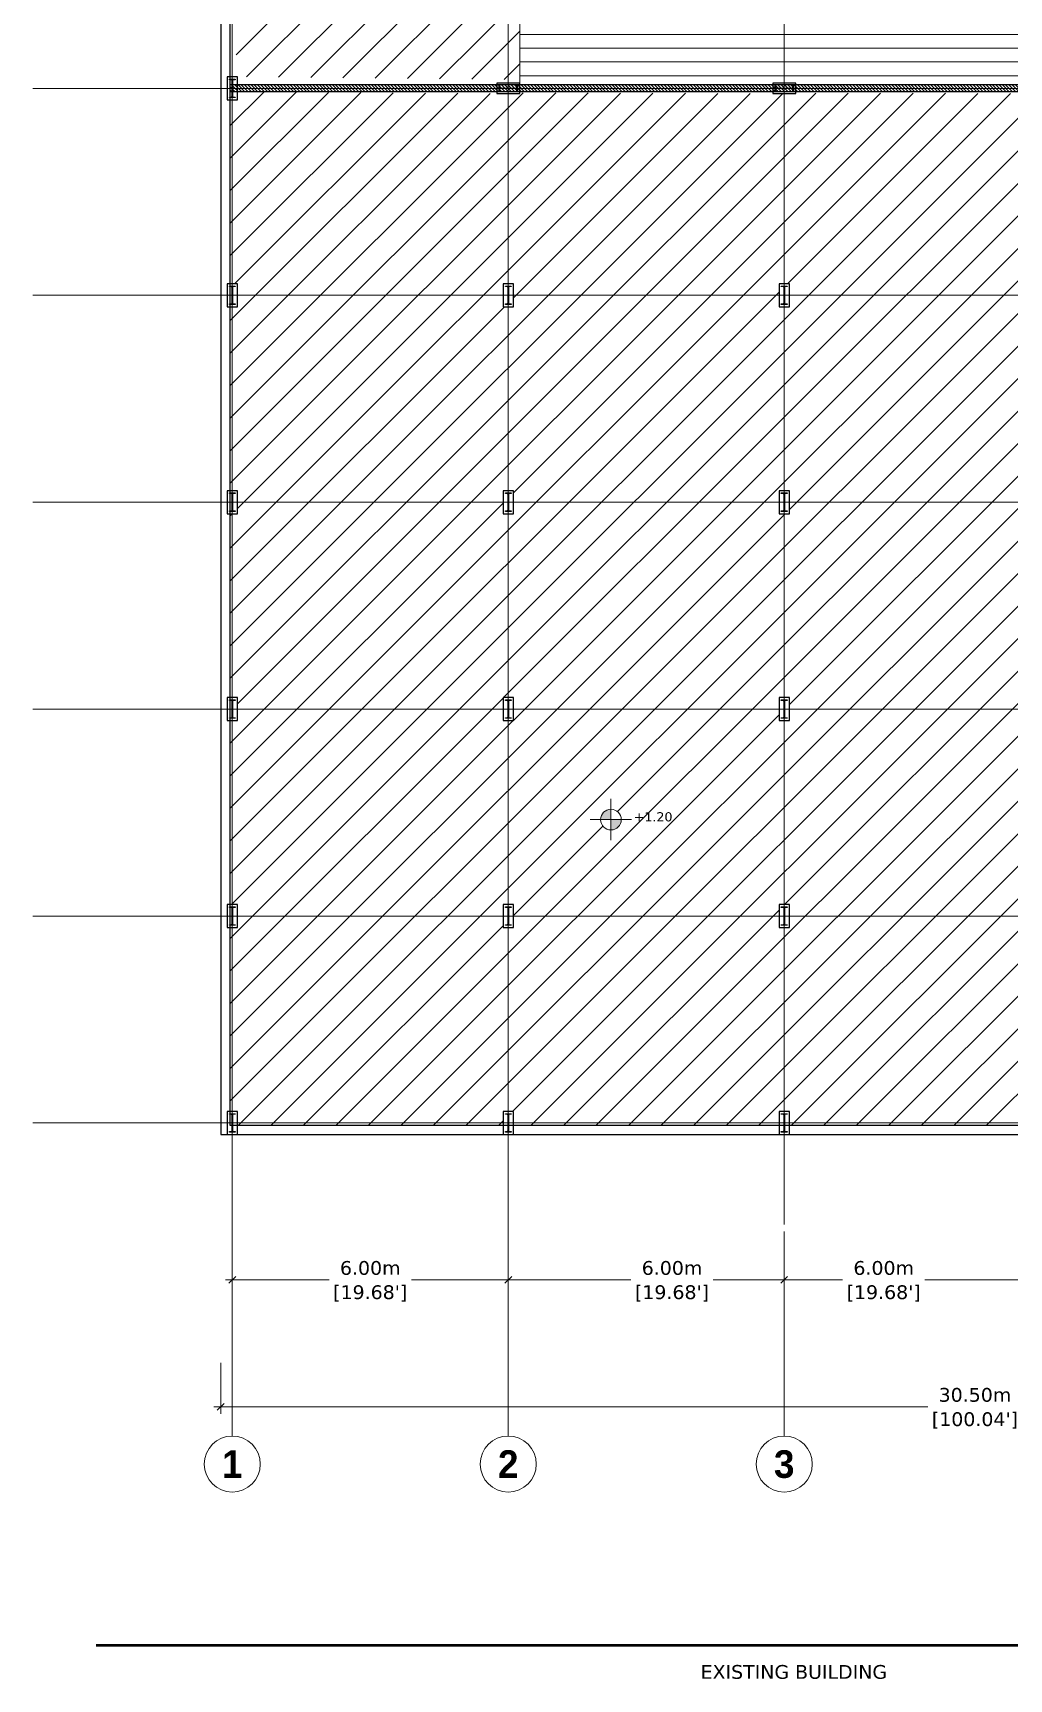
# Model space of a CAD drawing. Header units: metres. Extents: x 587 to 1372, y 780 to 1385.
# Drawn here: x 1321.63 to 1342.86, y 863.63 to 899.43 of the extents above; entities that cross this region are included whole.
import ezdxf
from ezdxf.enums import TextEntityAlignment as Align

# ---------------------------------------------------------------- set-up
doc = ezdxf.new("R2010")
doc.units = ezdxf.units.M
doc.linetypes.add('CONTINOUS', pattern=[0])
doc.layers.get('DEFPOINTS').update_dxf_attribs({"lineweight": 5})
for name, color, linetype, lineweight in [('A-FLOOR', 62, 'Continuous', 30), ('A-TEXT', 3, 'CONTINOUS', 9), ('A-WALLS', 1, 'Continuous', 25), ('A-WALLS HATCH', 142, 'Continuous', 5), ('A-WALLS VIEW', 6, 'Continuous', 5), ('E-0 ELEVATION_SECTION', 2, 'Continuous', 50), ('ST-GRID DIMS', 7, 'Continuous', 5), ('ST-GRID SYMBOLS', 202, 'Continuous', 5)]:
    doc.layers.add(name, color=color, linetype=linetype, lineweight=lineweight)
doc.layers.add('SP_BUILDINGS_NEW_HATCH', color=9, linetype='Continuous', lineweight=13, true_color=0x808080, transparency=0.5)
doc.layers.add('ST-COLUMNS', color=2, linetype='Continuous')
doc.layers.add('ST-STRUCTURE GRID', color=7, linetype='Continuous', lineweight=5, true_color=0x969696)
doc.styles.add('details dims', font='verdana.ttf', dxfattribs={"height": 0.125})
doc.styles.add('mg-arial-anno in S dims', font='verdana.ttf', dxfattribs={"height": 0.3})
doc.styles.add('SITE DIM TXT', font='verdana.ttf', dxfattribs={"height": 1.25})
doc.styles.add('STRUCTURE TEXT', font='GOTHICB.TTF', dxfattribs={"height": 0.125})
doc.dimstyles.new('MGC Dims SMALL', dxfattribs={"dimtxt": 0.3, "dimasz": 0.15, "dimexe": 0.15, "dimexo": 0.15, "dimgap": 0, "dimtad": 0, "dimzin": 0, "dimdsep": 46, "dimtxsty": 'mg-arial-anno in S dims', "dimblk": 'OBLIQUE', "dimcen": 0.15, "dimdle": 0.15, "dimclrd": 256, "dimclre": 256, "dimclrt": 256, "dimadec": 0, "dimazin": 0, "dimtfac": 1, "dimtofl": 0, "dimtmove": 2, "dimatfit": 2, "dimldrblk": 'OPEN90', "dimfxl": 1, "dimtolj": 1, "dimtzin": 0, "dimlwd": -1, "dimlwe": -1, "dimarcsym": 0})

# ---------------------------------------------------------------- blocks, each defined once
blk = doc.blocks.new('_Oblique')
at = {"color": 0, "linetype": 'ByBlock', "lineweight": -2}
blk.add_line((-0.5, -0.5), (0.5, 0.5), dxfattribs=at)
blk = doc.blocks.new('*D163')
at = {"layer": 'DEFPOINTS', "color": 0, "transparency": 16777216}
for p in [(1337.967, 873.366), (1343.967, 873.366), (1337.967, 872.314)]:
    blk.add_point(p, dxfattribs=at)
at = {"layer": 'ST-GRID DIMS', "transparency": 16777216}
for p, q in [((1337.967, 873.216), (1337.967, 872.164)), ((1343.967, 873.216), (1343.967, 872.164)), ((1337.817, 872.314), (1339.236, 872.314)), ((1344.117, 872.314), (1341.025, 872.314))]:
    blk.add_line(p, q, dxfattribs=at)
at = {"layer": 'ST-GRID DIMS', "transparency": 16777216, "xscale": 0.15, "yscale": 0.15, "zscale": 0.15, "rotation": 180}
blk.add_blockref('_Oblique', (1337.967, 872.314), dxfattribs=at)
at = {"layer": 'ST-GRID DIMS', "transparency": 16777216, "xscale": 0.15, "yscale": 0.15, "zscale": 0.15}
blk.add_blockref('_Oblique', (1343.967, 872.314), dxfattribs=at)
at = {"layer": 'ST-GRID DIMS', "transparency": 16777216, "char_height": 0.3, "attachment_point": 5, "style": 'mg-arial-anno in S dims'}
for s, insert in [('\\A1;6.00m', (1340.13, 872.57)), ("\\A1;[19.68']", (1340.13, 872.018))]:
    blk.add_mtext(s, dxfattribs=dict(at, insert=insert))
blk = doc.blocks.new('_Open90')
at = {"color": 0, "linetype": 'ByBlock', "lineweight": -2}
for p, q in [((0, 0), (-1, 0)), ((-0.5, 0.5), (0, 0)), ((0, 0), (-0.5, -0.5))]:
    blk.add_line(p, q, dxfattribs=at)
blk = doc.blocks.new('*D164')
at = {"layer": 'DEFPOINTS', "color": 0, "transparency": 16777216}
for p in [(1331.967, 873.366), (1337.967, 873.366), (1331.967, 872.314)]:
    blk.add_point(p, dxfattribs=at)
at = {"layer": 'ST-GRID DIMS', "transparency": 16777216}
for p, q in [((1331.967, 873.216), (1331.967, 872.164)), ((1337.967, 873.216), (1337.967, 872.164)), ((1331.817, 872.314), (1334.633, 872.314)), ((1338.117, 872.314), (1336.422, 872.314))]:
    blk.add_line(p, q, dxfattribs=at)
at = {"layer": 'ST-GRID DIMS', "transparency": 16777216, "xscale": 0.15, "yscale": 0.15, "zscale": 0.15, "rotation": 180}
blk.add_blockref('_Oblique', (1331.967, 872.314), dxfattribs=at)
at = {"layer": 'ST-GRID DIMS', "transparency": 16777216, "xscale": 0.15, "yscale": 0.15, "zscale": 0.15}
blk.add_blockref('_Oblique', (1337.967, 872.314), dxfattribs=at)
at = {"layer": 'ST-GRID DIMS', "transparency": 16777216, "char_height": 0.3, "attachment_point": 5, "style": 'mg-arial-anno in S dims'}
for s, insert in [('\\A1;6.00m', (1335.528, 872.57)), ("\\A1;[19.68']", (1335.528, 872.018))]:
    blk.add_mtext(s, dxfattribs=dict(at, insert=insert))
blk = doc.blocks.new('*D165')
at = {"layer": 'DEFPOINTS', "color": 0, "transparency": 16777216}
for p in [(1325.967, 873.366), (1331.967, 873.366), (1325.967, 872.314)]:
    blk.add_point(p, dxfattribs=at)
at = {"layer": 'ST-GRID DIMS', "transparency": 16777216}
for p, q in [((1325.967, 873.216), (1325.967, 872.164)), ((1331.967, 873.216), (1331.967, 872.164)), ((1325.817, 872.314), (1328.073, 872.314)), ((1332.117, 872.314), (1329.861, 872.314))]:
    blk.add_line(p, q, dxfattribs=at)
at = {"layer": 'ST-GRID DIMS', "transparency": 16777216, "xscale": 0.15, "yscale": 0.15, "zscale": 0.15, "rotation": 180}
blk.add_blockref('_Oblique', (1325.967, 872.314), dxfattribs=at)
at = {"layer": 'ST-GRID DIMS', "transparency": 16777216, "xscale": 0.15, "yscale": 0.15, "zscale": 0.15}
blk.add_blockref('_Oblique', (1331.967, 872.314), dxfattribs=at)
at = {"layer": 'ST-GRID DIMS', "transparency": 16777216, "char_height": 0.3, "attachment_point": 5, "style": 'mg-arial-anno in S dims'}
for s, insert in [('\\A1;6.00m', (1328.967, 872.57)), ("\\A1;[19.68']", (1328.967, 872.018))]:
    blk.add_mtext(s, dxfattribs=dict(at, insert=insert))
blk = doc.blocks.new('*D134')
at = {"layer": 'DEFPOINTS', "color": 0, "transparency": 16777216}
for p in [(1325.717, 870.658), (1356.217, 870.658), (1325.717, 869.553)]:
    blk.add_point(p, dxfattribs=at)
at = {"layer": 'ST-GRID DIMS', "transparency": 16777216}
for p, q in [((1325.717, 870.508), (1325.717, 869.403)), ((1356.217, 870.508), (1356.217, 869.403)), ((1325.567, 869.553), (1341.089, 869.553)), ((1356.367, 869.553), (1343.14, 869.553))]:
    blk.add_line(p, q, dxfattribs=at)
at = {"layer": 'ST-GRID DIMS', "transparency": 16777216, "xscale": 0.15, "yscale": 0.15, "zscale": 0.15, "rotation": 180}
blk.add_blockref('_Oblique', (1325.717, 869.553), dxfattribs=at)
at = {"layer": 'ST-GRID DIMS', "transparency": 16777216, "xscale": 0.15, "yscale": 0.15, "zscale": 0.15}
blk.add_blockref('_Oblique', (1356.217, 869.553), dxfattribs=at)
at = {"layer": 'ST-GRID DIMS', "transparency": 16777216, "char_height": 0.3, "attachment_point": 5, "style": 'mg-arial-anno in S dims'}
for s, insert in [('\\A1;30.50m', (1342.114, 869.81)), ("\\A1;[100.04']", (1342.114, 869.257))]:
    blk.add_mtext(s, dxfattribs=dict(at, insert=insert))
blk = doc.blocks.new('*U183')
at = {"ltscale": 0.05}
blk.add_line((0, 12), (0, 99.57), dxfattribs=at)
blk.add_circle((0, 0), 12, dxfattribs=at)
at = {"ltscale": 0.05, "style": 'STRUCTURE TEXT'}
blk.add_attdef('GRID_NO', text='', height=15, dxfattribs=at).set_placement((0, 0), align=Align.MIDDLE)

msp = doc.modelspace()

# ---------------------------------------------------------------- hatches: boundary and pattern name
at = {"layer": 'A-TEXT', "transparency": 33554559}
h = msp.add_hatch(color=256, dxfattribs=at)
h.dxf.hatch_style = 1
h.paths.add_polyline_path([(1334.2, 882.548, 0.414214), (1333.975, 882.323), (1334.2, 882.323)])
h.paths.add_polyline_path([(1334.425, 882.323), (1334.2, 882.323), (1334.2, 882.098, 0.414214)])
at = {"layer": 'A-WALLS HATCH', "transparency": 33554687}
h = msp.add_hatch(dxfattribs=at)
h.set_pattern_fill('_USER', color=256, scale=0.05, angle=315, pattern_type=0)
h.set_pattern_definition([(315, (90.981867, 0), (0.035355339, 0.035355339), [])])
h.paths.add_polyline_path([(1356.217, 898.301), (1325.917, 898.301), (1325.917, 898.151), (1356.217, 898.151)])
at = {"layer": 'SP_BUILDINGS_NEW_HATCH', "transparency": 33554559}
h = msp.add_hatch(dxfattribs=at)
h.set_pattern_fill('_USER', color=256, scale=0.5, angle=45, pattern_type=0)
h.set_pattern_definition([(45, (0, 0), (-0.35355339, 0.35355339), [])])
h.paths.add_polyline_path([(1343.854, 879.976), (1343.854, 880.476), (1343.863, 884.476), (1343.854, 884.476), (1343.854, 884.976), (1343.866, 888.976), (1343.854, 888.976), (1343.854, 889.476), (1343.871, 893.476), (1343.854, 893.476), (1343.854, 893.976), (1343.89, 898.113), (1343.717, 898.113), (1338.217, 898.125), (1338.217, 898.113), (1337.717, 898.113), (1332.217, 898.131), (1332.217, 898.114), (1331.717, 898.114), (1326.079, 898.15), (1326.079, 897.976), (1325.917, 897.976), (1325.917, 893.976), (1326.079, 893.976), (1326.079, 893.476), (1325.917, 893.476), (1325.917, 889.476), (1326.079, 889.476), (1326.079, 888.976), (1325.917, 888.976), (1325.917, 884.976), (1326.079, 884.976), (1326.079, 884.476), (1325.917, 884.476), (1325.917, 882.088), (1325.917, 880.476), (1326.079, 880.476), (1326.079, 879.976), (1325.917, 879.976), (1325.917, 875.976), (1326.079, 875.976), (1326.079, 875.676), (1331.854, 875.676), (1331.854, 875.976), (1332.079, 875.976), (1332.079, 875.676), (1337.854, 875.676), (1337.854, 875.976), (1338.079, 875.976), (1338.079, 875.676), (1343.854, 875.676), (1343.854, 875.976), (1343.861, 879.976)])
h.paths.add_polyline_path([(1333.975, 882.323, -1), (1334.425, 882.323, -1)], flags=16)
h.paths.add_polyline_path([(1332.079, 879.976), (1331.854, 879.976), (1331.854, 880.476), (1332.079, 880.476)], flags=16)
h.paths.add_polyline_path([(1337.854, 879.976), (1337.854, 880.476), (1338.079, 880.476), (1338.079, 879.976)], flags=16)
h.paths.add_polyline_path([(1332.029, 880.026), (1331.904, 880.026), (1331.904, 880.038), (1331.942, 880.038, 0.414214), (1331.963, 880.059), (1331.963, 880.393, 0.420805), (1331.942, 880.414), (1331.904, 880.414), (1331.904, 880.426), (1332.029, 880.426), (1332.029, 880.414), (1331.991, 880.414, 0.414214), (1331.97, 880.393), (1331.97, 880.059, 0.414214), (1331.991, 880.038), (1332.029, 880.038)], flags=0)
h.paths.add_polyline_path([(1337.904, 880.026), (1337.904, 880.038), (1337.942, 880.038, 0.414214), (1337.963, 880.059), (1337.963, 880.393, 0.420805), (1337.942, 880.414), (1337.904, 880.414), (1337.904, 880.426), (1338.029, 880.426), (1338.029, 880.414), (1337.991, 880.414, 0.414214), (1337.97, 880.393), (1337.97, 880.059, 0.414214), (1337.991, 880.038), (1338.029, 880.038), (1338.029, 880.026)], flags=0)
h.paths.add_polyline_path([(1332.079, 884.476), (1331.854, 884.476), (1331.854, 884.976), (1332.079, 884.976)], flags=16)
h.paths.add_polyline_path([(1337.854, 884.476), (1337.854, 884.976), (1338.079, 884.976), (1338.079, 884.476)], flags=16)
h.paths.add_polyline_path([(1332.029, 884.526), (1331.904, 884.526), (1331.904, 884.538), (1331.942, 884.538, 0.414214), (1331.963, 884.559), (1331.963, 884.893, 0.420805), (1331.942, 884.914), (1331.904, 884.914), (1331.904, 884.926), (1332.029, 884.926), (1332.029, 884.914), (1331.991, 884.914, 0.414214), (1331.97, 884.893), (1331.97, 884.559, 0.414214), (1331.991, 884.538), (1332.029, 884.538)], flags=0)
h.paths.add_polyline_path([(1337.904, 884.526), (1337.904, 884.538), (1337.942, 884.538, 0.414214), (1337.963, 884.559), (1337.963, 884.893, 0.420805), (1337.942, 884.914), (1337.904, 884.914), (1337.904, 884.926), (1338.029, 884.926), (1338.029, 884.914), (1337.991, 884.914, 0.414214), (1337.97, 884.893), (1337.97, 884.559, 0.414214), (1337.991, 884.538), (1338.029, 884.538), (1338.029, 884.526)], flags=0)
h.paths.add_polyline_path([(1332.079, 888.976), (1331.854, 888.976), (1331.854, 889.476), (1332.079, 889.476)], flags=16)
h.paths.add_polyline_path([(1337.854, 888.976), (1337.854, 889.476), (1338.079, 889.476), (1338.079, 888.976)], flags=16)
h.paths.add_polyline_path([(1332.029, 889.026), (1331.904, 889.026), (1331.904, 889.038), (1331.942, 889.038, 0.414214), (1331.963, 889.059), (1331.963, 889.393, 0.420805), (1331.942, 889.414), (1331.904, 889.414), (1331.904, 889.426), (1332.029, 889.426), (1332.029, 889.414), (1331.991, 889.414, 0.414214), (1331.97, 889.393), (1331.97, 889.059, 0.414214), (1331.991, 889.038), (1332.029, 889.038)], flags=0)
h.paths.add_polyline_path([(1337.904, 889.026), (1337.904, 889.038), (1337.942, 889.038, 0.414214), (1337.963, 889.059), (1337.963, 889.393, 0.420805), (1337.942, 889.414), (1337.904, 889.414), (1337.904, 889.426), (1338.029, 889.426), (1338.029, 889.414), (1337.991, 889.414, 0.414214), (1337.97, 889.393), (1337.97, 889.059, 0.414214), (1337.991, 889.038), (1338.029, 889.038), (1338.029, 889.026)], flags=0)
h.paths.add_polyline_path([(1332.079, 893.476), (1331.854, 893.476), (1331.854, 893.976), (1332.079, 893.976)], flags=16)
h.paths.add_polyline_path([(1337.854, 893.476), (1337.854, 893.976), (1338.079, 893.976), (1338.079, 893.476)], flags=16)
h.paths.add_polyline_path([(1332.029, 893.526), (1331.904, 893.526), (1331.904, 893.538), (1331.942, 893.538, 0.414214), (1331.963, 893.559), (1331.963, 893.893, 0.420805), (1331.942, 893.914), (1331.904, 893.914), (1331.904, 893.926), (1332.029, 893.926), (1332.029, 893.914), (1331.991, 893.914, 0.414214), (1331.97, 893.893), (1331.97, 893.559, 0.414214), (1331.991, 893.538), (1332.029, 893.538)], flags=0)
h.paths.add_polyline_path([(1337.904, 893.526), (1337.904, 893.538), (1337.942, 893.538, 0.414214), (1337.963, 893.559), (1337.963, 893.893, 0.420805), (1337.942, 893.914), (1337.904, 893.914), (1337.904, 893.926), (1338.029, 893.926), (1338.029, 893.914), (1337.991, 893.914, 0.414214), (1337.97, 893.893), (1337.97, 893.559, 0.414214), (1337.991, 893.538), (1338.029, 893.538), (1338.029, 893.526)], flags=0)
h.paths.add_polyline_path([(1332.217, 911.776), (1326.079, 911.776), (1326.079, 911.476), (1326.057, 907.476), (1326.079, 907.476), (1326.079, 906.976), (1326.053, 902.976), (1326.079, 902.976), (1326.079, 902.476), (1326.047, 898.476), (1326.079, 898.476), (1332.217, 898.416)])
h.paths.add_polyline_path([(1331.854, 907.476), (1332.079, 907.476), (1332.079, 906.976), (1331.854, 906.976)], flags=16)
h.paths.add_polyline_path([(1331.904, 907.426), (1332.029, 907.426), (1331.963, 907.393, 0.414214), (1331.942, 907.414), (1331.904, 907.414)], flags=0)
h.paths.add_polyline_path([(1331.854, 902.976), (1332.079, 902.976), (1332.079, 902.476), (1331.854, 902.476)], flags=16)
h.paths.add_polyline_path([(1331.904, 902.926), (1332.029, 902.926), (1331.963, 902.893, 0.414214), (1331.942, 902.914), (1331.904, 902.914)], flags=0)
h.paths.add_polyline_path([(1334.599, 882.094), (1335.786, 882.094), (1335.786, 882.637), (1334.599, 882.637)], flags=24)
h = msp.add_hatch(dxfattribs=at)
h.set_pattern_fill('_USER', color=256, scale=0.3, pattern_type=0)
h.set_pattern_definition([(0, (0, 0), (0, 0.3), [])])
h.paths.add_polyline_path([(1356.117, 907.113), (1355.717, 907.113), (1355.717, 907.338), (1356.117, 907.338), (1356.117, 911.476), (1356.017, 911.476), (1356.017, 911.613), (1355.717, 911.613), (1355.717, 911.776), (1350.079, 911.776), (1350.079, 911.476), (1349.854, 911.476), (1349.854, 911.776), (1344.079, 911.776), (1344.079, 911.476), (1343.854, 911.476), (1343.854, 911.776), (1338.079, 911.776), (1338.079, 911.476), (1337.854, 911.476), (1337.854, 911.776), (1332.217, 911.776), (1332.217, 898.301), (1337.717, 898.301), (1337.717, 898.338), (1338.217, 898.338), (1343.717, 898.302), (1343.717, 898.338), (1344.217, 898.338), (1349.717, 898.321), (1349.717, 898.338), (1350.217, 898.338), (1355.717, 898.303), (1355.717, 898.338), (1356.117, 898.338), (1356.117, 902.613), (1355.717, 902.613), (1355.717, 902.838), (1356.117, 902.838)])
h.paths.add_polyline_path([(1338.167, 907.164), (1338.134, 907.181, 1), (1338.134, 907.223, 0.548009), (1338.155, 907.251), (1338.155, 907.289), (1338.167, 907.289)], flags=16)
h.paths.add_polyline_path([(1337.8, 907.23, 0.548009), (1337.779, 907.202), (1337.779, 907.164), (1337.767, 907.164), (1337.767, 907.289), (1337.8, 907.272, 1)], flags=16)
h.paths.add_polyline_path([(1337.8, 907.223), (1337.767, 907.164), (1337.779, 907.164), (1338.134, 907.223)], flags=16)
h.paths.add_polyline_path([(1337.8, 907.23), (1337.767, 907.289), (1337.779, 907.289), (1338.134, 907.23)], flags=16)
h.paths.add_polyline_path([(1338.167, 902.789), (1338.167, 902.664), (1338.134, 902.681, 1), (1338.134, 902.723, 0.548009), (1338.155, 902.751), (1338.155, 902.789)], flags=16)
h.paths.add_polyline_path([(1338.167, 902.789), (1338.155, 902.789), (1337.8, 902.73), (1338.134, 902.73)], flags=16)
h.paths.add_polyline_path([(1337.8, 902.73, 0.548009), (1337.779, 902.702), (1337.779, 902.664), (1337.767, 902.664), (1337.767, 902.789), (1337.8, 902.772, 1)], flags=16)
h.paths.add_polyline_path([(1337.8, 902.723), (1337.767, 902.664), (1337.779, 902.664), (1338.134, 902.723)], flags=16)
h.paths.add_polyline_path([(1343.767, 907.164), (1343.767, 907.289), (1343.8, 907.272, 1), (1343.8, 907.23, 0.548009), (1343.779, 907.202), (1343.779, 907.164)], flags=16)
h.paths.add_polyline_path([(1343.767, 907.164), (1343.779, 907.164), (1344.134, 907.223), (1343.8, 907.223)], flags=16)
h.paths.add_polyline_path([(1344.134, 907.223, 0.548009), (1344.155, 907.251), (1344.155, 907.289), (1344.167, 907.289), (1344.167, 907.164), (1344.134, 907.181, 1)], flags=16)
h.paths.add_polyline_path([(1343.767, 907.289), (1343.779, 907.289), (1344.134, 907.23), (1343.8, 907.23)], flags=16)
h.paths.add_polyline_path([(1343.767, 902.789), (1343.8, 902.772, 1), (1343.8, 902.73, 0.548009), (1343.779, 902.701), (1343.779, 902.663), (1343.767, 902.663), (1343.767, 902.788)], flags=16)
h.paths.add_polyline_path([(1343.8, 902.73, 0.548009), (1343.779, 902.702), (1343.779, 902.751, 0.414214)], flags=16)
h.paths.add_polyline_path([(1344.167, 902.788), (1344.155, 902.788), (1344.155, 902.751), (1344.167, 902.664), (1344.155, 902.701, 0.414214), (1344.134, 902.722, 0.548009), (1344.155, 902.751), (1344.155, 902.751, -0.414214), (1344.134, 902.73), (1344.134, 902.73, 0.414214), (1344.155, 902.751)], flags=16)
h.paths.add_polyline_path([(1344.134, 902.723, -0.414214), (1344.155, 902.702), (1344.155, 902.723)], flags=16)
h.paths.add_polyline_path([(1344.134, 902.73), (1344.167, 902.789), (1344.155, 902.789), (1343.803, 902.73)], flags=16)
h.paths.add_polyline_path([(1344.155, 902.664), (1344.167, 902.664), (1344.167, 902.663), (1344.155, 902.663)], flags=16)
h.paths.add_polyline_path([(1349.767, 907.163), (1349.767, 907.288), (1349.8, 907.272, 1), (1349.8, 907.23, 0.548009), (1349.779, 907.201), (1349.779, 907.163)], flags=16)
h.paths.add_polyline_path([(1349.767, 907.163), (1349.779, 907.163), (1350.134, 907.222), (1349.8, 907.222)], flags=16)
h.paths.add_polyline_path([(1350.134, 907.222, 0.548009), (1350.155, 907.251), (1350.155, 907.288), (1350.167, 907.288), (1350.167, 907.163), (1350.134, 907.18, 1)], flags=16)
h.paths.add_polyline_path([(1349.8, 907.23), (1350.134, 907.23), (1350.167, 907.288), (1350.155, 907.288)], flags=16)
h.paths.add_polyline_path([(1349.767, 902.788), (1349.8, 902.772, 1), (1349.8, 902.73, 0.548009), (1349.779, 902.701), (1349.779, 902.663), (1349.767, 902.663)], flags=16)
h.paths.add_polyline_path([(1350.134, 902.722, 0.548009), (1350.155, 902.751), (1350.155, 902.788), (1350.167, 902.788), (1350.167, 902.663), (1350.134, 902.68, 1)], flags=16)
h.paths.add_polyline_path([(1350.134, 902.73), (1350.167, 902.788), (1350.155, 902.788), (1349.8, 902.73)], flags=16)
h.paths.add_polyline_path([(1350.134, 902.722), (1350.167, 902.663), (1350.155, 902.663), (1349.8, 902.722)], flags=16)

# ---------------------------------------------------------------- linework, layer by layer
at = {"layer": 'A-TEXT'}
for q in [(1334.2, 882.773), (1333.75, 882.323), (1334.65, 882.323), (1334.2, 881.873)]:
    msp.add_line((1334.2, 882.323), q, dxfattribs=at)
msp.add_circle((1334.2, 882.323), 0.225, dxfattribs=at)
at = {"layer": 'A-WALLS'}
for p, q in [((1343.892, 898.301), (1325.917, 898.301)), ((1343.892, 898.151), (1325.917, 898.151)), ((1332.018, 880.026), (1331.918, 880.026))]:
    msp.add_line(p, q, dxfattribs=at)
for points in [[(1356.217, 911.976), (1325.717, 911.976), (1325.717, 882.088)], [(1356.017, 911.776), (1325.917, 911.776), (1325.917, 882.088)], [(1325.717, 882.088), (1325.717, 875.476), (1343.892, 875.476)], [(1325.917, 882.088), (1325.917, 875.676), (1343.892, 875.676)]]:
    msp.add_lwpolyline(points, dxfattribs=at)
at = {"layer": 'A-WALLS VIEW'}
msp.add_line((1332.217, 898.339), (1332.217, 911.776), dxfattribs=at)
at = {"layer": 'E-0 ELEVATION_SECTION'}
msp.add_line((1357.969, 864.363), (1323.008, 864.363), dxfattribs=at)
at = {"layer": 'ST-COLUMNS'}
for points in [[(1326.079, 897.976), (1326.079, 898.476), (1325.854, 898.476), (1325.854, 897.976)], [(1331.717, 898.114), (1332.217, 898.114), (1332.217, 898.339), (1331.717, 898.339)], [(1338.217, 898.338), (1337.717, 898.338), (1337.717, 898.113), (1338.217, 898.113)], [(1326.079, 893.476), (1326.079, 893.976), (1325.854, 893.976), (1325.854, 893.476)], [(1332.079, 893.476), (1332.079, 893.976), (1331.854, 893.976), (1331.854, 893.476)], [(1338.079, 893.476), (1338.079, 893.976), (1337.854, 893.976), (1337.854, 893.476)], [(1326.079, 888.976), (1326.079, 889.476), (1325.854, 889.476), (1325.854, 888.976)], [(1332.079, 888.976), (1332.079, 889.476), (1331.854, 889.476), (1331.854, 888.976)], [(1338.079, 888.976), (1338.079, 889.476), (1337.854, 889.476), (1337.854, 888.976)], [(1326.079, 884.476), (1326.079, 884.976), (1325.854, 884.976), (1325.854, 884.476)], [(1332.079, 884.476), (1332.079, 884.976), (1331.854, 884.976), (1331.854, 884.476)], [(1338.079, 884.476), (1338.079, 884.976), (1337.854, 884.976), (1337.854, 884.476)], [(1326.079, 879.976), (1326.079, 880.476), (1325.854, 880.476), (1325.854, 879.976)], [(1332.079, 879.976), (1332.079, 880.476), (1331.854, 880.476), (1331.854, 879.976)], [(1338.079, 879.976), (1338.079, 880.476), (1337.854, 880.476), (1337.854, 879.976)], [(1326.079, 875.476), (1326.079, 875.976), (1325.854, 875.976), (1325.854, 875.476)], [(1332.079, 875.476), (1332.079, 875.976), (1331.854, 875.976), (1331.854, 875.476)], [(1338.079, 875.476), (1338.079, 875.976), (1337.854, 875.976), (1337.854, 875.476)]]:
    msp.add_lwpolyline(points, close=True, dxfattribs=at)
at = {"layer": 'ST-COLUMNS', "linetype": 'ByBlock'}
for points in [[(1326.029, 898.414), (1325.991, 898.414, 0.414214), (1325.97, 898.393), (1325.97, 898.059, 0.414214), (1325.991, 898.038), (1326.029, 898.038), (1326.029, 898.026), (1325.904, 898.026), (1325.904, 898.038), (1325.942, 898.038, 0.414214), (1325.963, 898.059), (1325.963, 898.393, 0.414214), (1325.942, 898.414), (1325.904, 898.414), (1325.904, 898.426), (1326.029, 898.426)], [(1332.155, 898.164), (1332.155, 898.202, 0.414214), (1332.134, 898.223), (1331.8, 898.223, 0.414214), (1331.779, 898.202), (1331.779, 898.164), (1331.767, 898.164), (1331.767, 898.289), (1331.779, 898.289), (1331.779, 898.251, 0.414214), (1331.8, 898.23), (1332.134, 898.23, 0.414214), (1332.155, 898.251), (1332.155, 898.289), (1332.167, 898.289), (1332.167, 898.164)], [(1337.779, 898.288), (1337.779, 898.251, 0.414214), (1337.8, 898.23), (1338.134, 898.23, 0.414214), (1338.155, 898.251), (1338.155, 898.288), (1338.167, 898.288), (1338.167, 898.163), (1338.155, 898.163), (1338.155, 898.201, 0.414214), (1338.134, 898.222), (1337.8, 898.222, 0.414214), (1337.779, 898.201), (1337.779, 898.163), (1337.767, 898.163), (1337.767, 898.288)], [(1326.029, 893.914), (1325.991, 893.914, 0.414214), (1325.97, 893.893), (1325.97, 893.559, 0.414214), (1325.991, 893.538), (1326.029, 893.538), (1326.029, 893.526), (1325.904, 893.526), (1325.904, 893.538), (1325.942, 893.538, 0.414214), (1325.963, 893.559), (1325.963, 893.893, 0.414214), (1325.942, 893.914), (1325.904, 893.914), (1325.904, 893.926), (1326.029, 893.926)], [(1332.029, 893.914), (1331.991, 893.914, 0.414214), (1331.97, 893.893), (1331.97, 893.559, 0.414214), (1331.991, 893.538), (1332.029, 893.538), (1332.029, 893.526), (1331.904, 893.526), (1331.904, 893.538), (1331.942, 893.538, 0.414214), (1331.963, 893.559), (1331.963, 893.893, 0.414214), (1331.942, 893.914), (1331.904, 893.914), (1331.904, 893.926), (1332.029, 893.926)], [(1338.029, 893.914), (1337.991, 893.914, 0.414214), (1337.97, 893.893), (1337.97, 893.559, 0.414214), (1337.991, 893.538), (1338.029, 893.538), (1338.029, 893.526), (1337.904, 893.526), (1337.904, 893.538), (1337.942, 893.538, 0.414214), (1337.963, 893.559), (1337.963, 893.893, 0.414214), (1337.942, 893.914), (1337.904, 893.914), (1337.904, 893.926), (1338.029, 893.926)], [(1326.029, 889.414), (1325.991, 889.414, 0.414214), (1325.97, 889.393), (1325.97, 889.059, 0.414214), (1325.991, 889.038), (1326.029, 889.038), (1326.029, 889.026), (1325.904, 889.026), (1325.904, 889.038), (1325.942, 889.038, 0.414214), (1325.963, 889.059), (1325.963, 889.393, 0.414214), (1325.942, 889.414), (1325.904, 889.414), (1325.904, 889.426), (1326.029, 889.426)], [(1332.029, 889.414), (1331.991, 889.414, 0.414214), (1331.97, 889.393), (1331.97, 889.059, 0.414214), (1331.991, 889.038), (1332.029, 889.038), (1332.029, 889.026), (1331.904, 889.026), (1331.904, 889.038), (1331.942, 889.038, 0.414214), (1331.963, 889.059), (1331.963, 889.393, 0.414214), (1331.942, 889.414), (1331.904, 889.414), (1331.904, 889.426), (1332.029, 889.426)], [(1338.029, 889.414), (1337.991, 889.414, 0.414214), (1337.97, 889.393), (1337.97, 889.059, 0.414214), (1337.991, 889.038), (1338.029, 889.038), (1338.029, 889.026), (1337.904, 889.026), (1337.904, 889.038), (1337.942, 889.038, 0.414214), (1337.963, 889.059), (1337.963, 889.393, 0.414214), (1337.942, 889.414), (1337.904, 889.414), (1337.904, 889.426), (1338.029, 889.426)], [(1326.029, 884.914), (1325.991, 884.914, 0.414214), (1325.97, 884.893), (1325.97, 884.559, 0.414214), (1325.991, 884.538), (1326.029, 884.538), (1326.029, 884.526), (1325.904, 884.526), (1325.904, 884.538), (1325.942, 884.538, 0.414214), (1325.963, 884.559), (1325.963, 884.893, 0.414214), (1325.942, 884.914), (1325.904, 884.914), (1325.904, 884.926), (1326.029, 884.926)], [(1332.029, 884.914), (1331.991, 884.914, 0.414214), (1331.97, 884.893), (1331.97, 884.559, 0.414214), (1331.991, 884.538), (1332.029, 884.538), (1332.029, 884.526), (1331.904, 884.526), (1331.904, 884.538), (1331.942, 884.538, 0.414214), (1331.963, 884.559), (1331.963, 884.893, 0.414214), (1331.942, 884.914), (1331.904, 884.914), (1331.904, 884.926), (1332.029, 884.926)], [(1338.029, 884.914), (1337.991, 884.914, 0.414214), (1337.97, 884.893), (1337.97, 884.559, 0.414214), (1337.991, 884.538), (1338.029, 884.538), (1338.029, 884.526), (1337.904, 884.526), (1337.904, 884.538), (1337.942, 884.538, 0.414214), (1337.963, 884.559), (1337.963, 884.893, 0.414214), (1337.942, 884.914), (1337.904, 884.914), (1337.904, 884.926), (1338.029, 884.926)], [(1326.029, 880.414), (1325.991, 880.414, 0.414214), (1325.97, 880.393), (1325.97, 880.059, 0.414214), (1325.991, 880.038), (1326.029, 880.038), (1326.029, 880.026), (1325.904, 880.026), (1325.904, 880.038), (1325.942, 880.038, 0.414214), (1325.963, 880.059), (1325.963, 880.393, 0.414214), (1325.942, 880.414), (1325.904, 880.414), (1325.904, 880.426), (1326.029, 880.426)], [(1332.029, 880.414), (1331.991, 880.414, 0.414214), (1331.97, 880.393), (1331.97, 880.059, 0.414214), (1331.991, 880.038), (1332.029, 880.038), (1332.029, 880.026), (1331.904, 880.026), (1331.904, 880.038), (1331.942, 880.038, 0.414214), (1331.963, 880.059), (1331.963, 880.393, 0.414214), (1331.942, 880.414), (1331.904, 880.414), (1331.904, 880.426), (1332.029, 880.426)], [(1338.029, 880.414), (1337.991, 880.414, 0.414214), (1337.97, 880.393), (1337.97, 880.059, 0.414214), (1337.991, 880.038), (1338.029, 880.038), (1338.029, 880.026), (1337.904, 880.026), (1337.904, 880.038), (1337.942, 880.038, 0.414214), (1337.963, 880.059), (1337.963, 880.393, 0.414214), (1337.942, 880.414), (1337.904, 880.414), (1337.904, 880.426), (1338.029, 880.426)], [(1326.029, 875.914), (1325.991, 875.914, 0.414214), (1325.97, 875.893), (1325.97, 875.559, 0.414214), (1325.991, 875.538), (1326.029, 875.538), (1326.029, 875.526), (1325.904, 875.526), (1325.904, 875.538), (1325.942, 875.538, 0.414214), (1325.963, 875.559), (1325.963, 875.893, 0.414214), (1325.942, 875.914), (1325.904, 875.914), (1325.904, 875.926), (1326.029, 875.926)], [(1332.029, 875.914), (1331.991, 875.914, 0.414214), (1331.97, 875.893), (1331.97, 875.559, 0.414214), (1331.991, 875.538), (1332.029, 875.538), (1332.029, 875.526), (1331.904, 875.526), (1331.904, 875.538), (1331.942, 875.538, 0.414214), (1331.963, 875.559), (1331.963, 875.893, 0.414214), (1331.942, 875.914), (1331.904, 875.914), (1331.904, 875.926), (1332.029, 875.926)], [(1338.029, 875.914), (1337.991, 875.914, 0.414214), (1337.97, 875.893), (1337.97, 875.559, 0.414214), (1337.991, 875.538), (1338.029, 875.538), (1338.029, 875.526), (1337.904, 875.526), (1337.904, 875.538), (1337.942, 875.538, 0.414214), (1337.963, 875.559), (1337.963, 875.893, 0.414214), (1337.942, 875.914), (1337.904, 875.914), (1337.904, 875.926), (1338.029, 875.926)]]:
    msp.add_lwpolyline(points, format="xyb", close=True, dxfattribs=at)
at = {"layer": 'ST-STRUCTURE GRID'}
for p, q in [((1325.967, 873.366), (1325.967, 923.062)), ((1331.967, 873.366), (1331.967, 923.062)), ((1337.967, 873.516), (1337.967, 923.212)), ((1321.633, 898.226), (1363.328, 898.226)), ((1321.633, 893.726), (1363.328, 893.726)), ((1321.633, 889.226), (1363.328, 889.226)), ((1321.633, 884.726), (1363.328, 884.726)), ((1321.633, 880.226), (1363.328, 880.226)), ((1321.633, 875.726), (1363.328, 875.726))]:
    msp.add_line(p, q, dxfattribs=at)

# ---------------------------------------------------------------- block references
at = {"layer": 'ST-GRID SYMBOLS'}
ref = msp.add_blockref('*U183', (1325.967, 868.308), dxfattribs=dict(at, xscale=-0.0508, yscale=0.0508, zscale=0.0508))
ref.add_attrib('GRID_NO', '1', dxfattribs={"layer": '0', "ltscale": 0.05, "height": 0.6, "style": 'STRUCTURE TEXT'}).set_placement((1325.967, 868.308), align=Align.MIDDLE_CENTER)
ref = msp.add_blockref('*U183', (1331.967, 868.308), dxfattribs=dict(at, xscale=-0.0508, yscale=0.0508, zscale=0.0508))
ref.add_attrib('GRID_NO', '2', dxfattribs={"layer": '0', "ltscale": 0.05, "height": 0.6, "style": 'STRUCTURE TEXT'}).set_placement((1331.967, 868.308), align=Align.MIDDLE_CENTER)
ref = msp.add_blockref('*U183', (1337.967, 868.308), dxfattribs=dict(at, xscale=-0.0508, yscale=0.0508, zscale=0.0508))
ref.add_attrib('GRID_NO', '3', dxfattribs={"layer": '0', "ltscale": 0.05, "height": 0.6, "style": 'STRUCTURE TEXT'}).set_placement((1337.967, 868.308), align=Align.MIDDLE_CENTER)

# ---------------------------------------------------------------- texts
at = {"layer": 'A-FLOOR', "style": 'SITE DIM TXT'}
msp.add_text('EXISTING BUILDING', height=0.3, dxfattribs=at).set_placement((1336.149, 863.637))
at = {"layer": 'A-TEXT', "insert": (1334.697, 882.484), "char_height": 0.2, "attachment_point": 1, "style": 'details dims'}
msp.add_mtext_dynamic_manual_height_columns('+1.20', width=1.07473, gutter_width=1.25, heights=[0], dxfattribs=at)

# ---------------------------------------------------------------- dimensions: what is measured, and where the dimension line sits
at = {"layer": 'ST-GRID DIMS'}
dim = msp.add_linear_dim(base=(1325.967, 872.314), p1=(1331.967, 873.366), p2=(1325.967, 873.366), angle=180, dimstyle='MGC Dims SMALL', override={"dimgap": 0.1, "dimpost": 'm\\X'}, dxfattribs=at)
dim.commit()
dim.dimension.update_dxf_attribs({"geometry": '*D165', "text_midpoint": (1328.967, 872.314)})
for base, p1, p2, picture, middle, dimtype in [((1331.967, 872.314), (1337.967, 873.366), (1331.967, 873.366), '*D164', (1335.528, 872.314), 160), ((1337.967, 872.314), (1343.967, 873.366), (1337.967, 873.366), '*D163', (1340.13, 872.314), 160), ((1325.717, 869.553), (1356.217, 870.658), (1325.717, 870.658), '*D134', (1342.114, 869.553), 161)]:
    dim = msp.add_linear_dim(base=base, p1=p1, p2=p2, angle=180, dimstyle='MGC Dims SMALL', override={"dimgap": 0.1, "dimpost": 'm\\X'}, dxfattribs=at)
    dim.commit()
    dim.dimension.update_dxf_attribs({"geometry": picture, "text_midpoint": middle, "dimtype": dimtype})

doc.saveas('drawing.dxf')
